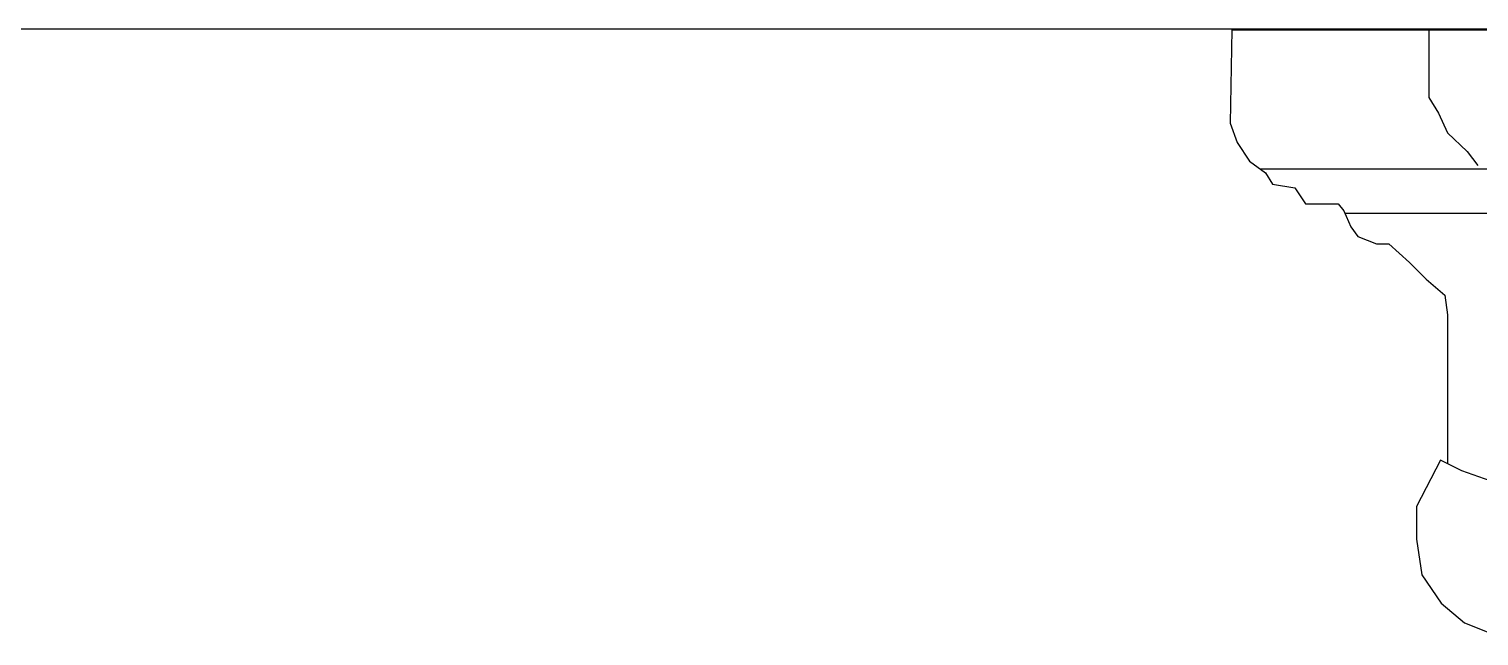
# Model space of a CAD drawing. Header units: metres. Extents: x 2217 to 2595, y -381 to -273.
# Drawn here: x 2357.2309 to 2357.4855, y -368.5945 to -368.4879 of the extents above; entities that cross this region are included whole.
import ezdxf

# ---------------------------------------------------------------- set-up
doc = ezdxf.new("R2010")
doc.units = ezdxf.units.M
doc.header["$LTSCALE"] = 0.5
doc.header["$MEASUREMENT"] = 0
doc.layers.add('A-FIX', color=144, linetype='Continuous')

msp = doc.modelspace()

# ---------------------------------------------------------------- linework, layer by layer
at = {"layer": 'A-FIX', "ltscale": 0.5}
for p, q in [((2359.32733, -368.48792), (2353.17733, -368.48792)), ((2357.44211, -368.48808), (2357.44179, -368.50444)), ((2357.44211, -368.48808), (2357.56894, -368.48808)), ((2357.4767, -368.48792), (2357.4767, -368.49478)), ((2357.4767, -368.49478), (2357.4767, -368.49992)), ((2357.4767, -368.49992), (2357.47841, -368.50272)), ((2357.47841, -368.50272), (2357.47997, -368.50615)), ((2357.44179, -368.50444), (2357.44304, -368.50786)), ((2357.47997, -368.50615), (2357.4834, -368.50942)), ((2357.44304, -368.50786), (2357.44522, -368.51114)), ((2357.44522, -368.51114), (2357.44803, -368.51316)), ((2357.4834, -368.50942), (2357.48527, -368.51191)), ((2357.67894, -368.51254), (2357.44709, -368.51254)), ((2357.44803, -368.51316), (2357.44927, -368.51519)), ((2357.44927, -368.51519), (2357.45317, -368.51581)), ((2357.45317, -368.51581), (2357.45504, -368.51861)), ((2357.45504, -368.51861), (2357.4608, -368.51861)), ((2357.4608, -368.51861), (2357.46174, -368.51986)), ((2357.46174, -368.51986), (2357.46299, -368.52267)), ((2357.67707, -368.52033), (2357.46189, -368.52033)), ((2357.46299, -368.52267), (2357.46423, -368.52438)), ((2357.46423, -368.52438), (2357.4675, -368.52563)), ((2357.4675, -368.52563), (2357.46968, -368.52563)), ((2357.46968, -368.52563), (2357.47327, -368.5289)), ((2357.47327, -368.5289), (2357.47623, -368.53186)), ((2357.47623, -368.53186), (2357.4795, -368.53466)), ((2357.4795, -368.53466), (2357.47997, -368.53809)), ((2357.47997, -368.53809), (2357.47997, -368.56427)), ((2357.47872, -368.56364), (2357.47452, -368.57175)), ((2357.48246, -368.56551), (2357.47872, -368.56364)), ((2357.48745, -368.56723), (2357.48246, -368.56551)), ((2357.47452, -368.57175), (2357.47452, -368.57751)), ((2357.47452, -368.57751), (2357.47545, -368.58374)), ((2357.47545, -368.58374), (2357.47888, -368.58873)), ((2357.47888, -368.58873), (2357.48293, -368.59216)), ((2357.48293, -368.59216), (2357.48869, -368.59449))]:
    msp.add_line(p, q, dxfattribs=at)

doc.saveas('drawing.dxf')
